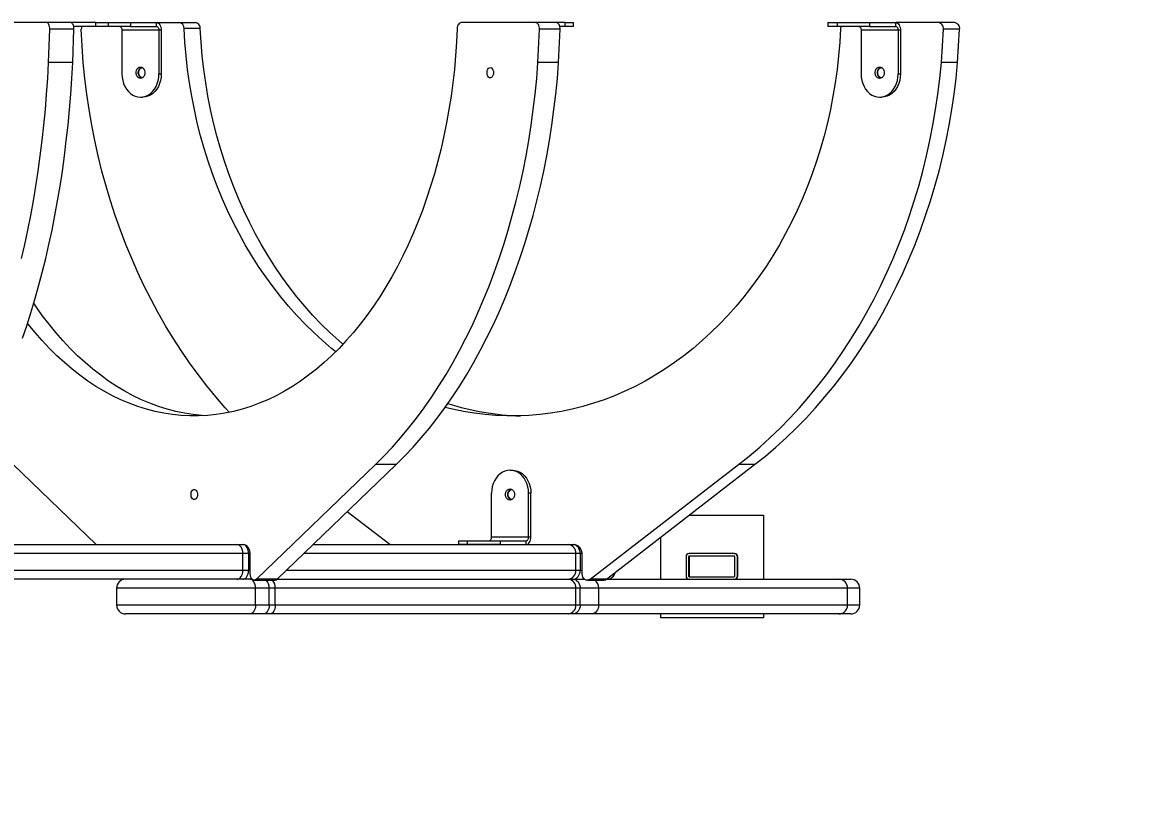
# Model space of a CAD drawing. Header units: millimetres. Extents: x -5136 to 7768, y -7241 to 6389.
# Drawn here: x 1204 to 2084, y 2945 to 3562 of the extents above; entities that cross this region are included whole.
import ezdxf

# ---------------------------------------------------------------- set-up
doc = ezdxf.new("R2010")
doc.units = ezdxf.units.MM
for name, color, linetype in [('DiKom', 7, 'Continuous'), ('DIKOM_ОБЪЕКТ', 7, 'Continuous'), ('DIKOM_РАЗМЕР_ЗОНА', 7, 'Continuous'), ('DIKOM_РАЗМЕР_ОБЪЕКТА', 7, 'Continuous')]:
    doc.layers.add(name, color=color, linetype=linetype)
doc.styles.add('style1', font='arial.ttf', dxfattribs={"width": 0.8})
doc.dimstyles.new('1-50', dxfattribs={"dimtxt": 300, "dimasz": 200, "dimexe": 100, "dimexo": 0, "dimgap": 100, "dimtad": 1, "dimtxsty": 'style1', "dimcen": 200, "dimclrd": 7, "dimclre": 7, "dimclrt": 7, "dimadec": 1, "dimazin": 2, "dimtfac": 1, "dimtmove": 0, "dimatfit": 2, "dimfxl": 0, "dimlwd": 25, "dimlwe": 18, "dimarcsym": 0})

# ---------------------------------------------------------------- blocks, each defined once
blk = doc.blocks.new('*D10')
at = {"layer": 'Defpoints', "color": 0, "transparency": 16777216}
for p in [(-81.51, 4889.54), (2866.75, -3136.14), (6000.72, -3136.14)]:
    blk.add_point(p, dxfattribs=at)
at = {"layer": 'DiKom', "color": 7, "lineweight": 18, "transparency": 16777216}
for p, q in [((-81.51, 4889.54), (6100.72, 4889.54)), ((2866.75, -3136.14), (6100.72, -3136.14))]:
    blk.add_line(p, q, dxfattribs=at)
at = {"layer": 'DiKom', "color": 7, "lineweight": 25, "transparency": 16777216}
blk.add_line((6000.72, 4689.54), (6000.72, -2936.14), dxfattribs=at)
at = {"layer": 'DiKom', "color": 7, "transparency": 16777216}
for points in [[(5967.39, 4689.54), (6034.06, 4689.54), (6000.72, 4889.54)], [(5967.39, -2936.14), (6034.06, -2936.14), (6000.72, -3136.14)]]:
    blk.add_solid(points, dxfattribs=at)
at = {"layer": 'DiKom', "color": 7, "transparency": 16777216, "insert": (5747.55, 1729.57), "char_height": 300, "attachment_point": 5, "rotation": 90, "style": 'style1'}
blk.add_mtext('8000', dxfattribs=at)
blk = doc.blocks.new('*D11')
at = {"layer": 'Defpoints', "color": 0, "transparency": 16777216}
for p in [(-3635.92, 3225.1), (4714.31, -2234.9), (4714.31, -5855.58)]:
    blk.add_point(p, dxfattribs=at)
at = {"layer": 'DIKOM_РАЗМЕР_ОБЪЕКТА', "color": 7, "lineweight": 18, "transparency": 16777216}
for p, q in [((-3635.92, 3225.1), (-3635.92, -5955.58)), ((4714.31, -2234.9), (4714.31, -5955.58))]:
    blk.add_line(p, q, dxfattribs=at)
at = {"layer": 'DIKOM_РАЗМЕР_ОБЪЕКТА', "color": 7, "lineweight": 25, "transparency": 16777216}
blk.add_line((-3435.92, -5855.58), (4514.31, -5855.58), dxfattribs=at)
at = {"layer": 'DIKOM_РАЗМЕР_ОБЪЕКТА', "color": 7, "transparency": 16777216}
for points in [[(-3435.92, -5822.24), (-3435.92, -5888.91), (-3635.92, -5855.58)], [(4514.31, -5822.24), (4514.31, -5888.91), (4714.31, -5855.58)]]:
    blk.add_solid(points, dxfattribs=at)
at = {"layer": 'DIKOM_РАЗМЕР_ОБЪЕКТА', "color": 7, "transparency": 16777216, "insert": (351.04, -5602.3), "char_height": 300, "attachment_point": 5, "style": 'style1'}
blk.add_mtext('8350', dxfattribs=at)
blk = doc.blocks.new('*D12')
at = {"layer": 'Defpoints', "color": 0, "transparency": 16777216}
for p in [(-65.5, 6388.78), (-123.45, -5013.47), (7668.06, -5013.47)]:
    blk.add_point(p, dxfattribs=at)
at = {"layer": 'DIKOM_РАЗМЕР_ЗОНА', "color": 7, "lineweight": 18, "transparency": 16777216}
for p, q in [((-65.5, 6388.78), (7768.06, 6388.78)), ((-123.45, -5013.47), (7768.06, -5013.47))]:
    blk.add_line(p, q, dxfattribs=at)
at = {"layer": 'DIKOM_РАЗМЕР_ЗОНА', "color": 7, "lineweight": 25, "transparency": 16777216}
blk.add_line((7668.06, 6188.78), (7668.06, -4813.47), dxfattribs=at)
at = {"layer": 'DIKOM_РАЗМЕР_ЗОНА', "color": 7, "transparency": 16777216}
for points in [[(7634.73, 6188.78), (7701.4, 6188.78), (7668.06, 6388.78)], [(7634.73, -4813.47), (7701.4, -4813.47), (7668.06, -5013.47)]]:
    blk.add_solid(points, dxfattribs=at)
at = {"layer": 'DIKOM_РАЗМЕР_ЗОНА', "color": 7, "transparency": 16777216, "insert": (7414.89, 1332.28), "char_height": 300, "attachment_point": 5, "rotation": 90, "style": 'style1'}
blk.add_mtext('11400', dxfattribs=at)
blk = doc.blocks.new('*D13')
at = {"layer": 'Defpoints', "color": 0, "transparency": 16777216}
for p in [(-5135.92, 3339.12), (6199.12, -1534.93), (6199.12, -7140.99)]:
    blk.add_point(p, dxfattribs=at)
at = {"layer": 'DIKOM_РАЗМЕР_ОБЪЕКТА', "color": 7, "lineweight": 18, "transparency": 16777216}
for p, q in [((-5135.92, 3339.12), (-5135.92, -7240.99)), ((6199.12, -1534.93), (6199.12, -7240.99))]:
    blk.add_line(p, q, dxfattribs=at)
at = {"layer": 'DIKOM_РАЗМЕР_ОБЪЕКТА', "color": 7, "lineweight": 25, "transparency": 16777216}
blk.add_line((-4935.92, -7140.99), (5999.12, -7140.99), dxfattribs=at)
at = {"layer": 'DIKOM_РАЗМЕР_ОБЪЕКТА', "color": 7, "transparency": 16777216}
for points in [[(-4935.92, -7107.66), (-4935.92, -7174.32), (-5135.92, -7140.99)], [(5999.12, -7107.66), (5999.12, -7174.32), (6199.12, -7140.99)]]:
    blk.add_solid(points, dxfattribs=at)
at = {"layer": 'DIKOM_РАЗМЕР_ОБЪЕКТА', "color": 7, "transparency": 16777216, "insert": (1341.04, -6887.72), "char_height": 300, "attachment_point": 5, "style": 'style1'}
blk.add_mtext('11350', dxfattribs=at)

msp = doc.modelspace()

# ---------------------------------------------------------------- linework, layer by layer
at = {"layer": 'DIKOM_ОБЪЕКТ', "color": 7, "linetype": 'Continuous', "lineweight": 15}
for p, q in [((1222.596, 3561.6), (1182.296, 3561.6)), ((1241.38, 3561.6), (1222.596, 3561.6)), ((1260.667, 3561.6), (1241.38, 3561.6)), ((1260.667, 3558.6), (1243.429, 3558.6)), ((1260.667, 3558.6), (1260.667, 3561.6)), ((1260.667, 3561.6), (1270.618, 3561.6)), ((1270.618, 3558.6), (1260.667, 3558.6)), ((1270.618, 3558.6), (1270.618, 3561.6)), ((1270.618, 3561.6), (1287.671, 3561.6)), ((1287.671, 3558.6), (1270.618, 3558.6)), ((1287.671, 3561.6), (1287.671, 3558.6)), ((1287.671, 3561.6), (1308.073, 3561.6)), ((1287.671, 3558.6), (1308.073, 3558.6)), ((1308.073, 3558.6), (1308.073, 3561.6)), ((1308.073, 3561.6), (1325.468, 3561.6)), ((1325.468, 3561.6), (1338.069, 3561.6)), ((1602.989, 3561.6), (1545.248, 3561.6)), ((1619.112, 3561.6), (1602.989, 3561.6)), ((1626.197, 3561.6), (1619.112, 3561.6)), ((1626.197, 3558.6), (1622.048, 3558.6)), ((1626.197, 3558.6), (1626.197, 3561.6)), ((1626.197, 3561.6), (1632.664, 3561.6)), ((1632.664, 3558.6), (1626.197, 3558.6)), ((1632.664, 3558.6), (1632.664, 3561.6)), ((1830.778, 3561.6), (1830.778, 3558.6)), ((1830.778, 3561.6), (1837.977, 3561.6)), ((1837.977, 3558.6), (1830.778, 3558.6)), ((1837.977, 3561.6), (1837.977, 3558.6)), ((1837.977, 3561.6), (1863.177, 3561.6)), ((1863.177, 3558.6), (1837.977, 3558.6)), ((1863.177, 3561.6), (1863.177, 3558.6)), ((1863.177, 3561.6), (1883.579, 3561.6)), ((1863.177, 3558.6), (1883.579, 3558.6)), ((1883.579, 3558.6), (1883.579, 3561.6)), ((1916.679, 3561.6), (1883.579, 3561.6)), ((1929.28, 3561.6), (1916.679, 3561.6)), ((1223.953, 3530.455), (1224.83, 3556.377)), ((1243.613, 3556.377), (1224.83, 3556.377)), ((1242.737, 3530.455), (1243.613, 3556.377)), ((1250.947, 3530.455), (1249.379, 3556.377)), ((1309.873, 3555.6), (1281.075, 3555.6)), ((1281.075, 3555.6), (1281.075, 3521.6)), ((1311.673, 3555.6), (1309.873, 3555.6)), ((1309.873, 3555.6), (1309.873, 3521.6)), ((1311.673, 3555.6), (1311.673, 3521.6)), ((1342.062, 3556.887), (1329.461, 3556.887)), ((1604.933, 3530.455), (1606.189, 3556.377)), ((1622.313, 3556.377), (1606.189, 3556.377)), ((1621.057, 3530.455), (1622.313, 3556.377)), ((1885.379, 3555.6), (1856.581, 3555.6)), ((1856.581, 3555.6), (1856.581, 3521.6)), ((1887.179, 3555.6), (1885.379, 3555.6)), ((1885.379, 3555.6), (1885.379, 3521.6)), ((1887.179, 3555.6), (1887.179, 3521.6)), ((1919.107, 3530.455), (1920.675, 3556.377)), ((1933.276, 3556.377), (1920.675, 3556.377)), ((1931.708, 3530.455), (1933.276, 3556.377)), ((1242.737, 3530.455), (1223.953, 3530.455)), ((1621.057, 3530.455), (1604.933, 3530.455)), ((1931.708, 3530.455), (1919.107, 3530.455)), ((1309.873, 3521.6), (1311.673, 3521.6)), ((1885.379, 3521.6), (1887.179, 3521.6)), ((1295.474, 3503.6), (1297.274, 3503.6)), ((1870.98, 3503.6), (1872.78, 3503.6)), ((1260.879, 3155.12), (1196.353, 3217.379)), ((1385.877, 3128.139), (1478.367, 3217.379)), ((1402, 3128.139), (1494.49, 3217.379)), ((1494.49, 3217.379), (1478.367, 3217.379)), ((1645.603, 3128.139), (1761.082, 3217.379)), ((1658.204, 3128.139), (1773.683, 3217.379)), ((1773.683, 3217.379), (1761.082, 3217.379)), ((1583.227, 3213.121), (1585.027, 3213.121)), ((1568.828, 3161.121), (1568.828, 3195.121)), ((1597.626, 3161.121), (1597.626, 3195.121)), ((1599.426, 3195.121), (1597.626, 3195.121)), ((1599.426, 3161.121), (1599.426, 3195.121)), ((1489.536, 3155.12), (1456.458, 3180.683)), ((1722.882, 3178.12), (1780.574, 3178.12)), ((1780.574, 3178.12), (1780.574, 3128.12)), ((1780.576, 3178.12), (1780.574, 3178.12)), ((1780.576, 3178.12), (1780.576, 3128.12)), ((1568.828, 3161.121), (1597.626, 3161.121)), ((1597.626, 3161.121), (1599.426, 3161.121)), ((1700.574, 3128.12), (1700.574, 3160.882)), ((1109.364, 3155.12), (1370.392, 3155.12)), ((1298.917, 3155.121), (1375.803, 3155.121)), ((1370.392, 3155.12), (1375.182, 3155.12)), ((1375.182, 3155.12), (1375.859, 3155.12)), ((1429.965, 3155.12), (1628.568, 3155.12)), ((1537.028, 3155.121), (1543.025, 3155.121)), ((1543.025, 3158.121), (1543.025, 3155.121)), ((1543.025, 3158.121), (1550.224, 3158.121)), ((1550.224, 3155.121), (1543.025, 3155.121)), ((1550.224, 3155.121), (1550.224, 3158.121)), ((1550.224, 3158.121), (1575.424, 3158.121)), ((1575.424, 3155.121), (1550.224, 3155.121)), ((1575.424, 3158.121), (1575.424, 3155.121)), ((1575.424, 3158.121), (1595.826, 3158.121)), ((1575.424, 3155.121), (1595.826, 3155.121)), ((1595.826, 3155.121), (1595.826, 3158.121)), ((1595.826, 3155.121), (1633.026, 3155.121)), ((1628.568, 3155.12), (1632.24, 3155.12)), ((1632.24, 3155.12), (1633.095, 3155.12)), ((1375.263, 3148.12), (1104.3, 3148.12)), ((1375.263, 3135.12), (1375.263, 3148.12)), ((1379.667, 3148.12), (1375.263, 3148.12)), ((1379.667, 3148.12), (1379.667, 3135.12)), ((1380.888, 3148.12), (1379.667, 3148.12)), ((1380.928, 3132.332), (1380.928, 3147.121)), ((1634.463, 3148.12), (1422.71, 3148.12)), ((1634.463, 3135.12), (1634.463, 3148.12)), ((1637.84, 3148.12), (1634.463, 3148.12)), ((1637.84, 3148.12), (1637.84, 3135.12)), ((1639.374, 3148.12), (1637.84, 3148.12)), ((1639.424, 3132.332), (1639.424, 3147.121)), ((1720.245, 3145.62), (1720.245, 3130.62)), ((1722.245, 3145.62), (1722.245, 3130.62)), ((1722.245, 3145.62), (1722.574, 3145.62)), ((1722.574, 3145.62), (1722.574, 3130.62)), ((1757.745, 3148.12), (1722.745, 3148.12)), ((1757.745, 3146.12), (1722.745, 3146.12)), ((1757.745, 3148.12), (1758.074, 3148.12)), ((1758.245, 3130.62), (1758.245, 3145.62)), ((1760.245, 3130.62), (1760.245, 3145.62)), ((1760.245, 3145.62), (1760.574, 3145.62)), ((1760.574, 3130.62), (1760.574, 3145.62)), ((1094.896, 3135.12), (1375.263, 3135.12)), ((1375.263, 3135.12), (1379.667, 3135.12)), ((1379.667, 3135.12), (1380.928, 3135.12)), ((1409.236, 3135.12), (1634.463, 3135.12)), ((1634.463, 3135.12), (1637.84, 3135.12)), ((1637.84, 3135.12), (1639.424, 3135.12)), ((1370.392, 3128.12), (1089.833, 3128.12)), ((1375.182, 3128.12), (1370.392, 3128.12)), ((1382.405, 3128.12), (1375.182, 3128.12)), ((1380.609, 3128.12), (1382.405, 3128.12)), ((1384.131, 3127.332), (1400.255, 3127.332)), ((1402, 3128.139), (1385.877, 3128.139)), ((1401.982, 3128.12), (1628.568, 3128.12)), ((1628.568, 3128.12), (1632.24, 3128.12)), ((1632.24, 3128.12), (1641.268, 3128.12)), ((1643.424, 3127.332), (1656.025, 3127.332)), ((1658.204, 3128.139), (1645.603, 3128.139)), ((1658.181, 3128.12), (1839.203, 3128.12)), ((1722.245, 3130.62), (1722.574, 3130.62)), ((1722.745, 3130.12), (1757.745, 3130.12)), ((1760.245, 3130.62), (1760.574, 3130.62)), ((1839.203, 3128.12), (1848.47, 3128.12)), ((1276.808, 3121.12), (1276.808, 3108.12)), ((1385.094, 3121.12), (1276.808, 3121.12)), ((1385.094, 3108.12), (1385.094, 3121.12)), ((1395.749, 3121.12), (1385.094, 3121.12)), ((1395.749, 3108.12), (1395.749, 3121.12)), ((1400.435, 3121.12), (1395.749, 3121.12)), ((1400.435, 3108.12), (1400.435, 3121.12)), ((1634.463, 3121.12), (1400.435, 3121.12)), ((1634.463, 3108.12), (1634.463, 3121.12)), ((1637.84, 3121.12), (1634.463, 3121.12)), ((1637.84, 3108.12), (1637.84, 3121.12)), ((1652.225, 3121.12), (1637.84, 3121.12)), ((1652.225, 3108.12), (1652.225, 3121.12)), ((1846.085, 3121.12), (1652.225, 3121.12)), ((1846.085, 3108.12), (1846.085, 3121.12)), ((1855.47, 3121.12), (1846.085, 3121.12)), ((1855.47, 3108.12), (1855.47, 3121.12)), ((1276.808, 3108.12), (1385.094, 3108.12)), ((1385.094, 3108.12), (1395.749, 3108.12)), ((1395.749, 3108.12), (1400.435, 3108.12)), ((1400.435, 3108.12), (1634.463, 3108.12)), ((1634.463, 3108.12), (1637.84, 3108.12)), ((1637.84, 3108.12), (1652.225, 3108.12)), ((1652.225, 3108.12), (1846.085, 3108.12)), ((1846.085, 3108.12), (1855.47, 3108.12)), ((1380.609, 3101.12), (1283.808, 3101.12)), ((1391.264, 3101.12), (1380.609, 3101.12)), ((1396.36, 3101.12), (1391.264, 3101.12)), ((1628.568, 3101.12), (1396.36, 3101.12)), ((1632.24, 3101.12), (1628.568, 3101.12)), ((1646.625, 3101.12), (1632.24, 3101.12)), ((1839.203, 3101.12), (1646.625, 3101.12)), ((1700.574, 3098.12), (1700.574, 3101.12)), ((1780.574, 3101.12), (1780.574, 3098.12)), ((1780.576, 3101.12), (1780.576, 3098.12)), ((1848.47, 3101.12), (1839.203, 3101.12)), ((1780.574, 3098.12), (1700.574, 3098.12)), ((1780.576, 3098.12), (1780.574, 3098.12))]:
    msp.add_line(p, q, dxfattribs=at)
at = {"layer": 'DIKOM_ОБЪЕКТ', "color": 7, "linetype": 'Continuous', "lineweight": 15, "flags": 128}
for points in [[(1224.83, 3556.377), (1224.805, 3557.384), (1224.69, 3558.358), (1224.489, 3559.261), (1224.212, 3560.056), (1223.87, 3560.711), (1223.475, 3561.198), (1223.045, 3561.499), (1222.596, 3561.6)], [(1243.613, 3556.377), (1243.588, 3557.384), (1243.473, 3558.358), (1243.273, 3559.261), (1242.996, 3560.056), (1242.653, 3560.711), (1242.258, 3561.198), (1241.828, 3561.499), (1241.38, 3561.6)], [(1279.274, 3558.6), (1279.626, 3558.543), (1279.963, 3558.372), (1280.275, 3558.095), (1280.547, 3557.722), (1280.771, 3557.267), (1280.938, 3556.748), (1281.04, 3556.186), (1281.075, 3555.6)], [(1308.073, 3561.6), (1308.775, 3561.485), (1309.451, 3561.144), (1310.073, 3560.589), (1310.619, 3559.843), (1311.066, 3558.934), (1311.399, 3557.897), (1311.604, 3556.771), (1311.673, 3555.6)], [(1308.073, 3558.6), (1308.424, 3558.543), (1308.762, 3558.372), (1309.073, 3558.095), (1309.346, 3557.722), (1309.57, 3557.267), (1309.736, 3556.748), (1309.838, 3556.186), (1309.873, 3555.6)], [(1545.248, 3561.6), (1544.646, 3561.511), (1544.065, 3561.247), (1543.526, 3560.817), (1543.049, 3560.236), (1542.65, 3559.525), (1542.344, 3558.711), (1542.141, 3557.82), (1542.05, 3556.887)], [(1606.189, 3556.377), (1606.153, 3557.384), (1605.988, 3558.358), (1605.701, 3559.261), (1605.304, 3560.056), (1604.813, 3560.711), (1604.248, 3561.198), (1603.631, 3561.499), (1602.989, 3561.6)], [(1622.313, 3556.377), (1622.276, 3557.384), (1622.111, 3558.358), (1621.825, 3559.261), (1621.428, 3560.056), (1620.936, 3560.711), (1620.371, 3561.198), (1619.755, 3561.499), (1619.112, 3561.6)], [(1840.921, 3558.6), (1840.708, 3557.82), (1840.593, 3556.887)], [(1854.78, 3558.6), (1855.132, 3558.543), (1855.469, 3558.372), (1855.781, 3558.095), (1856.053, 3557.722), (1856.277, 3557.267), (1856.444, 3556.748), (1856.546, 3556.186), (1856.581, 3555.6)], [(1883.579, 3561.6), (1884.281, 3561.485), (1884.957, 3561.144), (1885.579, 3560.589), (1886.125, 3559.843), (1886.573, 3558.934), (1886.905, 3557.897), (1887.11, 3556.771), (1887.179, 3555.6)], [(1883.579, 3558.6), (1883.93, 3558.543), (1884.268, 3558.372), (1884.579, 3558.095), (1884.852, 3557.722), (1885.076, 3557.267), (1885.242, 3556.748), (1885.345, 3556.186), (1885.379, 3555.6)], [(1542.05, 3556.887), (1541.546, 3546.272), (1540.816, 3535.69), (1539.861, 3525.151), (1538.682, 3514.667), (1537.281, 3504.251), (1535.658, 3493.913), (1533.816, 3483.664), (1531.756, 3473.518), (1529.482, 3463.483), (1526.995, 3453.573), (1524.298, 3443.797), (1521.394, 3434.166), (1518.287, 3424.691), (1514.979, 3415.383), (1511.475, 3406.252), (1507.778, 3397.308), (1503.893, 3388.56), (1499.824, 3380.019), (1495.575, 3371.694), (1491.15, 3363.594), (1486.556, 3355.729), (1481.797, 3348.106), (1476.877, 3340.734), (1471.804, 3333.622), (1466.581, 3326.777), (1461.216, 3320.207), (1455.714, 3313.919), (1450.081, 3307.92), (1444.323, 3302.217), (1438.446, 3296.816), (1432.458, 3291.723), (1426.365, 3286.944), (1420.173, 3282.483), (1413.89, 3278.346), (1407.521, 3274.538), (1401.076, 3271.063), (1394.56, 3267.924), (1387.98, 3265.125), (1381.345, 3262.669), (1374.66, 3260.558), (1367.935, 3258.796), (1361.176, 3257.384), (1354.39, 3256.324), (1347.586, 3255.616), (1340.77, 3255.262), (1333.95, 3255.262), (1327.135, 3255.616), (1320.33, 3256.324), (1313.544, 3257.384), (1306.785, 3258.796), (1300.06, 3260.558), (1293.376, 3262.669), (1286.74, 3265.125), (1280.161, 3267.924), (1273.644, 3271.063), (1267.199, 3274.538), (1260.831, 3278.346), (1254.547, 3282.483), (1248.355, 3286.944), (1242.262, 3291.723), (1236.274, 3296.816), (1230.398, 3302.217), (1224.64, 3307.92), (1219.006, 3313.919), (1213.504, 3320.207), (1208.139, 3326.777), (1207.568, 3327.502)], [(1447.505, 3305.317), (1444.289, 3307.92), (1437.256, 3313.919), (1430.386, 3320.207), (1423.687, 3326.777), (1417.167, 3333.622), (1410.832, 3340.734), (1404.69, 3348.106), (1398.748, 3355.729), (1393.011, 3363.594), (1387.488, 3371.694), (1382.182, 3380.019), (1377.101, 3388.56), (1372.25, 3397.308), (1367.635, 3406.252), (1363.26, 3415.383), (1359.13, 3424.691), (1355.251, 3434.166), (1351.625, 3443.797), (1348.258, 3453.573), (1345.152, 3463.483), (1342.313, 3473.518), (1339.741, 3483.664), (1337.441, 3493.913), (1335.415, 3504.251), (1333.665, 3514.667), (1332.193, 3525.151), (1331.001, 3535.69), (1330.09, 3546.272), (1329.461, 3556.887)], [(1453.109, 3311.092), (1449.857, 3313.919), (1442.987, 3320.207), (1436.288, 3326.777), (1429.768, 3333.622), (1423.433, 3340.734), (1417.291, 3348.106), (1411.349, 3355.729), (1405.613, 3363.594), (1400.089, 3371.694), (1394.783, 3380.019), (1389.702, 3388.56), (1384.852, 3397.308), (1380.236, 3406.252), (1375.861, 3415.383), (1371.731, 3424.691), (1367.852, 3434.166), (1364.226, 3443.797), (1360.859, 3453.573), (1357.754, 3463.483), (1354.914, 3473.518), (1352.342, 3483.664), (1350.042, 3493.913), (1348.016, 3504.251), (1346.266, 3514.667), (1344.794, 3525.151), (1343.602, 3535.69), (1342.691, 3546.272), (1342.062, 3556.887)], [(1840.593, 3556.887), (1839.964, 3546.272), (1839.053, 3535.69), (1837.861, 3525.151), (1836.389, 3514.667), (1834.639, 3504.251), (1832.613, 3493.913), (1830.313, 3483.664), (1827.742, 3473.518), (1824.902, 3463.483), (1821.796, 3453.573), (1818.429, 3443.797), (1814.803, 3434.166), (1810.924, 3424.691), (1806.794, 3415.383), (1802.419, 3406.252), (1797.804, 3397.308), (1792.953, 3388.56), (1787.872, 3380.019), (1782.567, 3371.694), (1777.043, 3363.594), (1771.306, 3355.729), (1765.364, 3348.106), (1759.222, 3340.734), (1752.887, 3333.622), (1746.367, 3326.777), (1739.668, 3320.207), (1732.798, 3313.919), (1725.765, 3307.92), (1718.576, 3302.217), (1711.239, 3296.816), (1703.762, 3291.723), (1696.154, 3286.944), (1688.424, 3282.483), (1680.578, 3278.346), (1672.627, 3274.538), (1664.58, 3271.063), (1656.444, 3267.924), (1648.229, 3265.125), (1639.944, 3262.669), (1631.598, 3260.558), (1623.201, 3258.796), (1614.762, 3257.384), (1606.29, 3256.324), (1597.794, 3255.616), (1589.284, 3255.262), (1580.77, 3255.262), (1572.26, 3255.616), (1563.764, 3256.324), (1555.292, 3257.384), (1546.853, 3258.796), (1538.456, 3260.558), (1532.691, 3261.978)], [(1202.894, 3377.819), (1205.422, 3388.812), (1207.805, 3399.966), (1210.041, 3411.271), (1212.128, 3422.718), (1214.065, 3434.296), (1215.848, 3445.996), (1217.478, 3457.808), (1218.952, 3469.722), (1220.27, 3481.727), (1221.43, 3493.813), (1222.431, 3505.97), (1223.272, 3518.188), (1223.953, 3530.455)], [(1203.593, 3315.758), (1206.941, 3325.593), (1210.16, 3335.643), (1213.245, 3345.899), (1216.195, 3356.354), (1219.007, 3366.997), (1221.678, 3377.819), (1224.206, 3388.812), (1226.589, 3399.966), (1228.825, 3411.271), (1230.912, 3422.718), (1232.848, 3434.296), (1234.632, 3445.996), (1236.261, 3457.808), (1237.736, 3469.722), (1239.053, 3481.727), (1240.213, 3493.813), (1241.214, 3505.97), (1242.056, 3518.188), (1242.737, 3530.455)], [(1364.792, 3258.095), (1361.505, 3261.722), (1354.232, 3270.097), (1347.157, 3278.734), (1340.288, 3287.626), (1333.631, 3296.766), (1327.19, 3306.146), (1320.972, 3315.758), (1314.981, 3325.593), (1309.224, 3335.643), (1303.704, 3345.899), (1298.428, 3356.354), (1293.398, 3366.997), (1288.62, 3377.819), (1284.097, 3388.812), (1279.834, 3399.966), (1275.834, 3411.271), (1272.101, 3422.718), (1268.637, 3434.296), (1265.447, 3445.996), (1262.531, 3457.808), (1259.894, 3469.722), (1257.537, 3481.727), (1255.462, 3493.813), (1253.671, 3505.97), (1252.166, 3518.188), (1250.947, 3530.455)], [(1295.474, 3527), (1296.465, 3526.822), (1297.377, 3526.302), (1298.134, 3525.482), (1298.676, 3524.428), (1298.958, 3523.227), (1298.958, 3521.974), (1298.676, 3520.773), (1298.134, 3519.719), (1297.377, 3518.899), (1296.465, 3518.379), (1295.474, 3518.2), (1294.482, 3518.379), (1293.571, 3518.899), (1292.814, 3519.719), (1292.272, 3520.773), (1291.99, 3521.974), (1291.99, 3523.227), (1292.272, 3524.428), (1292.814, 3525.482), (1293.571, 3526.302), (1294.482, 3526.822), (1295.474, 3527)], [(1296.374, 3518.347), (1296.282, 3518.379), (1295.371, 3518.899), (1294.614, 3519.719), (1294.072, 3520.773), (1293.79, 3521.974), (1293.79, 3523.227), (1294.072, 3524.428), (1294.614, 3525.482), (1295.371, 3526.302), (1296.282, 3526.822), (1296.374, 3526.854)], [(1296.973, 3518.618), (1296.562, 3518.701), (1295.674, 3519.136), (1294.928, 3519.88), (1294.391, 3520.865), (1294.11, 3522.004), (1294.11, 3523.197), (1294.391, 3524.336), (1294.928, 3525.321), (1295.674, 3526.065), (1296.562, 3526.5), (1296.973, 3526.583)], [(1478.367, 3217.379), (1485.041, 3224.034), (1491.587, 3230.992), (1498, 3238.246), (1504.274, 3245.79), (1510.404, 3253.618), (1516.384, 3261.722), (1522.21, 3270.097), (1527.876, 3278.734), (1533.378, 3287.626), (1538.71, 3296.766), (1543.869, 3306.146), (1548.849, 3315.758), (1553.647, 3325.593), (1558.258, 3335.643), (1562.679, 3345.899), (1566.905, 3356.354), (1570.933, 3366.997), (1574.76, 3377.819), (1578.383, 3388.812), (1581.797, 3399.966), (1585.001, 3411.271), (1587.991, 3422.718), (1590.765, 3434.296), (1593.32, 3445.996), (1595.655, 3457.808), (1597.768, 3469.722), (1599.656, 3481.727), (1601.317, 3493.813), (1602.752, 3505.97), (1603.957, 3518.188), (1604.933, 3530.455)], [(1494.49, 3217.379), (1501.164, 3224.034), (1507.711, 3230.992), (1514.124, 3238.246), (1520.398, 3245.79), (1526.528, 3253.618), (1532.508, 3261.722), (1538.334, 3270.097), (1544, 3278.734), (1549.501, 3287.626), (1554.834, 3296.766), (1559.992, 3306.146), (1564.972, 3315.758), (1569.77, 3325.593), (1574.381, 3335.643), (1578.802, 3345.899), (1583.029, 3356.354), (1587.057, 3366.997), (1590.884, 3377.819), (1594.506, 3388.812), (1597.92, 3399.966), (1601.124, 3411.271), (1604.114, 3422.718), (1606.888, 3434.296), (1609.444, 3445.996), (1611.779, 3457.808), (1613.891, 3469.722), (1615.779, 3481.727), (1617.441, 3493.813), (1618.875, 3505.97), (1620.081, 3518.188), (1621.057, 3530.455)], [(1570.392, 3522.6), (1570.278, 3521.421), (1569.946, 3520.347), (1569.427, 3519.473), (1568.765, 3518.877), (1568.02, 3518.612), (1567.259, 3518.701), (1566.548, 3519.136), (1565.95, 3519.88), (1565.52, 3520.865), (1565.295, 3522.004), (1565.295, 3523.197), (1565.52, 3524.336), (1565.95, 3525.321), (1566.548, 3526.065), (1567.259, 3526.5), (1568.02, 3526.589), (1568.765, 3526.324), (1569.427, 3525.728), (1569.946, 3524.854), (1570.278, 3523.779), (1570.392, 3522.6)], [(1761.082, 3217.379), (1769.415, 3224.034), (1777.588, 3230.992), (1785.595, 3238.246), (1793.429, 3245.79), (1801.082, 3253.618), (1808.549, 3261.722), (1815.822, 3270.097), (1822.897, 3278.734), (1829.766, 3287.626), (1836.423, 3296.766), (1842.864, 3306.146), (1849.082, 3315.758), (1855.073, 3325.593), (1860.83, 3335.643), (1866.35, 3345.899), (1871.626, 3356.354), (1876.656, 3366.997), (1881.434, 3377.819), (1885.957, 3388.812), (1890.22, 3399.966), (1894.22, 3411.271), (1897.953, 3422.718), (1901.417, 3434.296), (1904.607, 3445.996), (1907.523, 3457.808), (1910.16, 3469.722), (1912.517, 3481.727), (1914.592, 3493.813), (1916.383, 3505.97), (1917.888, 3518.188), (1919.107, 3530.455)], [(1773.683, 3217.379), (1782.016, 3224.034), (1790.189, 3230.992), (1798.196, 3238.246), (1806.03, 3245.79), (1813.683, 3253.618), (1821.15, 3261.722), (1828.424, 3270.097), (1835.498, 3278.734), (1842.367, 3287.626), (1849.025, 3296.766), (1855.465, 3306.146), (1861.684, 3315.758), (1867.674, 3325.593), (1873.431, 3335.643), (1878.951, 3345.899), (1884.228, 3356.354), (1889.257, 3366.997), (1894.035, 3377.819), (1898.558, 3388.812), (1902.821, 3399.966), (1906.821, 3411.271), (1910.554, 3422.718), (1914.018, 3434.296), (1917.209, 3445.996), (1920.124, 3457.808), (1922.761, 3469.722), (1925.119, 3481.727), (1927.193, 3493.813), (1928.984, 3505.97), (1930.49, 3518.188), (1931.708, 3530.455)], [(1870.98, 3527), (1871.972, 3526.822), (1872.883, 3526.302), (1873.64, 3525.482), (1874.182, 3524.428), (1874.464, 3523.227), (1874.464, 3521.974), (1874.182, 3520.773), (1873.64, 3519.719), (1872.883, 3518.899), (1871.972, 3518.379), (1870.98, 3518.2), (1869.988, 3518.379), (1869.077, 3518.899), (1868.32, 3519.719), (1867.778, 3520.773), (1867.496, 3521.974), (1867.496, 3523.227), (1867.778, 3524.428), (1868.32, 3525.482), (1869.077, 3526.302), (1869.988, 3526.822), (1870.98, 3527)], [(1871.88, 3518.347), (1871.788, 3518.379), (1870.877, 3518.899), (1870.12, 3519.719), (1869.578, 3520.773), (1869.296, 3521.974), (1869.296, 3523.227), (1869.578, 3524.428), (1870.12, 3525.482), (1870.877, 3526.302), (1871.788, 3526.822), (1871.88, 3526.854)], [(1872.481, 3518.618), (1872.068, 3518.701), (1871.18, 3519.136), (1870.434, 3519.88), (1869.897, 3520.865), (1869.616, 3522.004), (1869.616, 3523.197), (1869.897, 3524.336), (1870.434, 3525.321), (1871.18, 3526.065), (1872.068, 3526.5), (1872.481, 3526.583)], [(1281.075, 3521.6), (1281.221, 3519.039), (1281.658, 3516.529), (1282.376, 3514.123), (1283.36, 3511.869), (1284.592, 3509.813), (1286.044, 3507.997), (1287.689, 3506.458), (1289.492, 3505.227), (1291.417, 3504.33), (1293.425, 3503.784), (1295.474, 3503.6)], [(1295.474, 3503.6), (1297.523, 3503.784), (1299.531, 3504.33), (1301.455, 3505.227), (1303.259, 3506.458), (1304.903, 3507.997), (1306.356, 3509.813), (1307.587, 3511.869), (1308.572, 3514.123), (1309.29, 3516.529), (1309.727, 3519.039), (1309.873, 3521.6)], [(1311.673, 3521.6), (1311.527, 3519.039), (1311.09, 3516.529), (1310.372, 3514.123), (1309.387, 3511.869), (1308.156, 3509.813), (1306.704, 3507.997), (1305.059, 3506.458), (1303.256, 3505.227), (1301.331, 3504.33), (1299.323, 3503.784), (1297.274, 3503.6)], [(1856.581, 3521.6), (1856.727, 3519.039), (1857.164, 3516.529), (1857.882, 3514.123), (1858.866, 3511.869), (1860.098, 3509.813), (1861.55, 3507.997), (1863.195, 3506.458), (1864.998, 3505.227), (1866.923, 3504.33), (1868.931, 3503.784), (1870.98, 3503.6)], [(1870.98, 3503.6), (1873.029, 3503.784), (1875.037, 3504.33), (1876.962, 3505.227), (1878.765, 3506.458), (1880.409, 3507.997), (1881.862, 3509.813), (1883.093, 3511.869), (1884.078, 3514.123), (1884.796, 3516.529), (1885.233, 3519.039), (1885.379, 3521.6)], [(1887.179, 3521.6), (1887.033, 3519.039), (1886.596, 3516.529), (1885.878, 3514.123), (1884.893, 3511.869), (1883.662, 3509.813), (1882.21, 3507.997), (1880.565, 3506.458), (1878.762, 3505.227), (1876.837, 3504.33), (1874.829, 3503.784), (1872.78, 3503.6)], [(1345.422, 3255.466), (1343.258, 3255.616), (1336.454, 3256.324), (1329.668, 3257.384), (1322.909, 3258.796), (1316.183, 3260.558), (1309.499, 3262.669), (1302.864, 3265.125), (1296.284, 3267.924), (1289.768, 3271.063), (1283.322, 3274.538), (1276.954, 3278.346), (1270.671, 3282.483), (1264.479, 3286.944), (1258.385, 3291.723), (1252.397, 3296.816), (1246.521, 3302.217), (1240.763, 3307.92), (1235.13, 3313.919), (1229.627, 3320.207), (1224.262, 3326.777), (1219.04, 3333.622), (1213.966, 3340.734), (1212.401, 3343.027)], [(1583.227, 3213.121), (1581.178, 3212.938), (1579.17, 3212.392), (1577.245, 3211.494), (1575.442, 3210.263), (1573.797, 3208.724), (1572.345, 3206.908), (1571.113, 3204.852), (1570.129, 3202.598), (1569.411, 3200.192), (1568.974, 3197.683), (1568.828, 3195.121)], [(1597.626, 3195.121), (1597.48, 3197.683), (1597.043, 3200.192), (1596.325, 3202.598), (1595.34, 3204.852), (1594.109, 3206.908), (1592.656, 3208.724), (1591.012, 3210.263), (1589.209, 3211.494), (1587.284, 3212.392), (1585.276, 3212.938), (1583.227, 3213.121)], [(1585.027, 3213.121), (1587.076, 3212.938), (1589.084, 3212.392), (1591.009, 3211.494), (1592.812, 3210.263), (1594.457, 3208.724), (1595.909, 3206.908), (1597.14, 3204.852), (1598.125, 3202.598), (1598.843, 3200.192), (1599.28, 3197.683), (1599.426, 3195.121)], [(1339.923, 3194.121), (1339.809, 3192.942), (1339.478, 3191.868), (1338.958, 3190.994), (1338.296, 3190.397), (1337.552, 3190.132), (1336.79, 3190.221), (1336.079, 3190.657), (1335.481, 3191.4), (1335.051, 3192.385), (1334.826, 3193.525), (1334.826, 3194.717), (1335.051, 3195.856), (1335.481, 3196.842), (1336.079, 3197.585), (1336.79, 3198.021), (1337.552, 3198.11), (1338.296, 3197.844), (1338.958, 3197.248), (1339.478, 3196.374), (1339.809, 3195.3), (1339.923, 3194.121)], [(1583.227, 3189.721), (1582.235, 3189.899), (1581.324, 3190.419), (1580.567, 3191.24), (1580.025, 3192.293), (1579.743, 3193.495), (1579.743, 3194.747), (1580.025, 3195.949), (1580.567, 3197.002), (1581.324, 3197.822), (1582.235, 3198.343), (1583.227, 3198.521), (1584.219, 3198.343), (1585.13, 3197.822), (1585.887, 3197.002), (1586.429, 3195.949), (1586.711, 3194.747), (1586.711, 3193.495), (1586.429, 3192.293), (1585.887, 3191.24), (1585.13, 3190.419), (1584.219, 3189.899), (1583.227, 3189.721)], [(1584.127, 3189.867), (1584.035, 3189.899), (1583.124, 3190.419), (1582.367, 3191.24), (1581.825, 3192.293), (1581.543, 3193.495), (1581.543, 3194.747), (1581.825, 3195.949), (1582.367, 3197.002), (1583.124, 3197.822), (1584.035, 3198.343), (1584.127, 3198.375)], [(1584.724, 3190.139), (1584.315, 3190.221), (1583.427, 3190.657), (1582.681, 3191.4), (1582.144, 3192.385), (1581.863, 3193.525), (1581.863, 3194.717), (1582.144, 3195.856), (1582.681, 3196.842), (1583.427, 3197.585), (1584.315, 3198.021), (1584.724, 3198.103)], [(1567.027, 3158.121), (1567.379, 3158.179), (1567.716, 3158.349), (1568.028, 3158.627), (1568.3, 3159), (1568.524, 3159.454), (1568.691, 3159.973), (1568.793, 3160.536), (1568.828, 3161.121)], [(1595.826, 3155.121), (1596.528, 3155.236), (1597.204, 3155.578), (1597.826, 3156.132), (1598.372, 3156.878), (1598.82, 3157.788), (1599.152, 3158.825), (1599.357, 3159.95), (1599.426, 3161.121)], [(1595.826, 3158.121), (1596.177, 3158.179), (1596.515, 3158.349), (1596.826, 3158.627), (1597.099, 3159), (1597.323, 3159.454), (1597.489, 3159.973), (1597.592, 3160.536), (1597.626, 3161.121)], [(1375.263, 3148.12), (1375.169, 3149.486), (1374.892, 3150.799), (1374.442, 3152.009), (1373.836, 3153.07), (1373.098, 3153.941), (1372.256, 3154.588), (1371.342, 3154.986), (1370.392, 3155.12)], [(1379.667, 3148.12), (1379.581, 3149.486), (1379.326, 3150.799), (1378.911, 3152.009), (1378.354, 3153.07), (1377.674, 3153.941), (1376.899, 3154.588), (1376.057, 3154.986), (1375.182, 3155.12)], [(1380.928, 3147.121), (1380.83, 3148.682), (1380.538, 3150.182), (1380.065, 3151.565), (1379.427, 3152.778), (1378.651, 3153.773), (1377.765, 3154.512), (1376.803, 3154.967), (1375.803, 3155.121)], [(1637.84, 3148.12), (1637.733, 3149.486), (1637.414, 3150.799), (1636.896, 3152.009), (1636.2, 3153.07), (1635.351, 3153.941), (1634.383, 3154.588), (1633.333, 3154.986), (1632.24, 3155.12)], [(1639.424, 3147.121), (1639.301, 3148.682), (1638.937, 3150.182), (1638.346, 3151.565), (1637.55, 3152.778), (1636.581, 3153.773), (1635.474, 3154.512), (1634.274, 3154.967), (1633.026, 3155.121)], [(1370.392, 3128.12), (1371.342, 3128.255), (1372.256, 3128.653), (1373.098, 3129.3), (1373.836, 3130.171), (1374.442, 3131.231), (1374.892, 3132.442), (1375.169, 3133.755), (1375.263, 3135.12)], [(1375.182, 3128.12), (1376.057, 3128.255), (1376.899, 3128.653), (1377.674, 3129.3), (1378.354, 3130.171), (1378.911, 3131.231), (1379.326, 3132.442), (1379.581, 3133.755), (1379.667, 3135.12)], [(1632.24, 3128.12), (1633.333, 3128.255), (1634.383, 3128.653), (1635.351, 3129.3), (1636.2, 3130.171), (1636.896, 3131.231), (1637.414, 3132.442), (1637.733, 3133.755), (1637.84, 3135.12)], [(1385.094, 3121.12), (1385.008, 3122.486), (1384.753, 3123.799), (1384.338, 3125.009), (1383.78, 3126.07), (1383.101, 3126.941), (1382.325, 3127.588), (1381.484, 3127.986), (1380.609, 3128.12)], [(1385.877, 3128.139), (1385.102, 3127.567), (1384.258, 3127.336), (1383.404, 3127.462), (1382.603, 3127.937), (1381.911, 3128.727), (1381.378, 3129.775), (1381.042, 3131.006), (1380.928, 3132.332)], [(1632.24, 3128.12), (1633.333, 3127.986), (1634.383, 3127.588), (1635.351, 3126.941), (1636.2, 3126.07), (1636.896, 3125.009), (1637.414, 3123.799), (1637.733, 3122.486), (1637.84, 3121.12)], [(1645.603, 3128.139), (1644.636, 3127.567), (1643.581, 3127.336), (1642.516, 3127.462), (1641.515, 3127.937), (1640.652, 3128.727), (1639.986, 3129.775), (1639.567, 3131.006), (1639.424, 3132.332)], [(1385.094, 3108.12), (1385.008, 3106.755), (1384.753, 3105.442), (1384.338, 3104.231), (1383.78, 3103.171), (1383.101, 3102.3), (1382.325, 3101.653), (1381.484, 3101.255), (1380.609, 3101.12)], [(1395.749, 3108.12), (1395.663, 3106.755), (1395.408, 3105.442), (1394.993, 3104.231), (1394.435, 3103.171), (1393.756, 3102.3), (1392.98, 3101.653), (1392.139, 3101.255), (1391.264, 3101.12)], [(1400.435, 3108.12), (1400.356, 3106.755), (1400.125, 3105.442), (1399.748, 3104.231), (1399.241, 3103.171), (1398.624, 3102.3), (1397.919, 3101.653), (1397.155, 3101.255), (1396.36, 3101.12)], [(1637.84, 3108.12), (1637.733, 3106.755), (1637.414, 3105.442), (1636.896, 3104.231), (1636.2, 3103.171), (1635.351, 3102.3), (1634.383, 3101.653), (1633.333, 3101.255), (1632.24, 3101.12)], [(1652.225, 3108.12), (1652.118, 3106.755), (1651.799, 3105.442), (1651.281, 3104.231), (1650.585, 3103.171), (1649.736, 3102.3), (1648.768, 3101.653), (1647.718, 3101.255), (1646.625, 3101.12)]]:
    msp.add_lwpolyline(points, dxfattribs=at)
at = {"layer": 'DIKOM_ОБЪЕКТ', "color": 7, "linetype": 'Continuous', "lineweight": 15}
for centre, radius, start, end in [((1255.448, 3556.613), 6.073, 160.895703, 182.221498), ((1324.948, 3557.112), 4.518, 357.143591, 83.397302), ((1337.549, 3557.112), 4.518, 357.143591, 83.397302), ((1916.083, 3557.004), 4.635, 352.22645, 82.608652), ((1928.684, 3557.004), 4.635, 352.22645, 82.608652), ((1597.978, 3463.818), 208.608, 252.378618, 268.173043), ((1627.964, 3148.629), 6.519, 355.523586, 84.682429), ((1722.745, 3145.62), 2.5, 90.000004, 180.000004), ((1722.745, 3145.62), 0.5, 90.000004, 180.000004), ((1723.074, 3145.62), 0.5, 90.000004, 180.000004), ((1757.745, 3145.62), 2.5, 359.999996, 89.999996), ((1757.745, 3145.62), 0.5, 359.999996, 89.999996), ((1758.074, 3145.62), 2.5, 359.999996, 89.999996), ((1627.964, 3134.612), 6.519, 275.317571, 4.476414), ((1283.808, 3121.12), 7, 90, 180), ((1387.808, 3121.607), 7.956, 356.497263, 46.024485), ((1392.094, 3121.666), 8.359, 356.260662, 42.679128), ((1400.208, 3129.723), 2.392, 271.120102, 318.523002), ((1627.964, 3121.629), 6.519, 355.523586, 84.682429), ((1644.935, 3121.417), 7.296, 357.667982, 54.153836), ((1656.002, 3130.739), 3.407, 270.38472, 310.269116), ((1658.428, 3135.12), 7, 270, 347.37585), ((1722.745, 3130.62), 2.5, 179.999996, 269.999996), ((1722.745, 3130.62), 0.5, 179.999996, 269.999996), ((1723.074, 3130.62), 0.5, 179.999996, 269.999996), ((1757.745, 3130.62), 2.5, 270.000004, 0.000004), ((1757.745, 3130.62), 0.5, 270.000004, 0.000004), ((1758.074, 3130.62), 2.5, 270.000004, 0.000004), ((1839.144, 3121.179), 6.942, 359.518325, 89.510087), ((1848.47, 3121.12), 7, 0, 90), ((1283.808, 3108.12), 7, 180, 270), ((1627.964, 3107.612), 6.519, 275.317571, 4.476414), ((1839.144, 3108.062), 6.942, 270.489913, 0.481675), ((1848.47, 3108.12), 7, 270, 0)]:
    msp.add_arc(centre, radius, start, end, dxfattribs=at)

# ---------------------------------------------------------------- dimensions: what is measured, and where the dimension line sits
at = {"layer": 'DiKom'}
dim = msp.add_linear_dim(base=(6000.725, -3136.139), p1=(-81.509, 4889.535), p2=(2866.752, -3136.139), angle=90, text='8000', dimstyle='1-50', dxfattribs=at)
dim.commit()
dim.dimension.update_dxf_attribs({"geometry": '*D10', "text_midpoint": (6000.725, 1729.574), "dimtype": 160})
at = {"layer": 'DIKOM_РАЗМЕР_ЗОНА'}
dim = msp.add_linear_dim(base=(7668.064, -5013.475), p1=(-65.499, 6388.777), p2=(-123.455, -5013.475), angle=90, text='11400', dimstyle='1-50', dxfattribs=at)
dim.commit()
dim.dimension.update_dxf_attribs({"geometry": '*D12', "text_midpoint": (7668.064, 1332.283), "dimtype": 160})
at = {"layer": 'DIKOM_РАЗМЕР_ОБЪЕКТА'}
for base, p1, p2, text, picture, middle in [((6199.116, -7140.991), (-5135.921, 3339.121), (6199.116, -1534.929), '11350', '*D13', (1341.037, -7140.991)), ((4714.314, -5855.576), (-3635.921, 3225.1), (4714.314, -2234.9), '8350', '*D11', (351.043, -5855.576))]:
    dim = msp.add_linear_dim(base=base, p1=p1, p2=p2, text=text, dimstyle='1-50', dxfattribs=at)
    dim.commit()
    dim.dimension.update_dxf_attribs({"geometry": picture, "text_midpoint": middle, "dimtype": 160})

doc.saveas('drawing.dxf')
